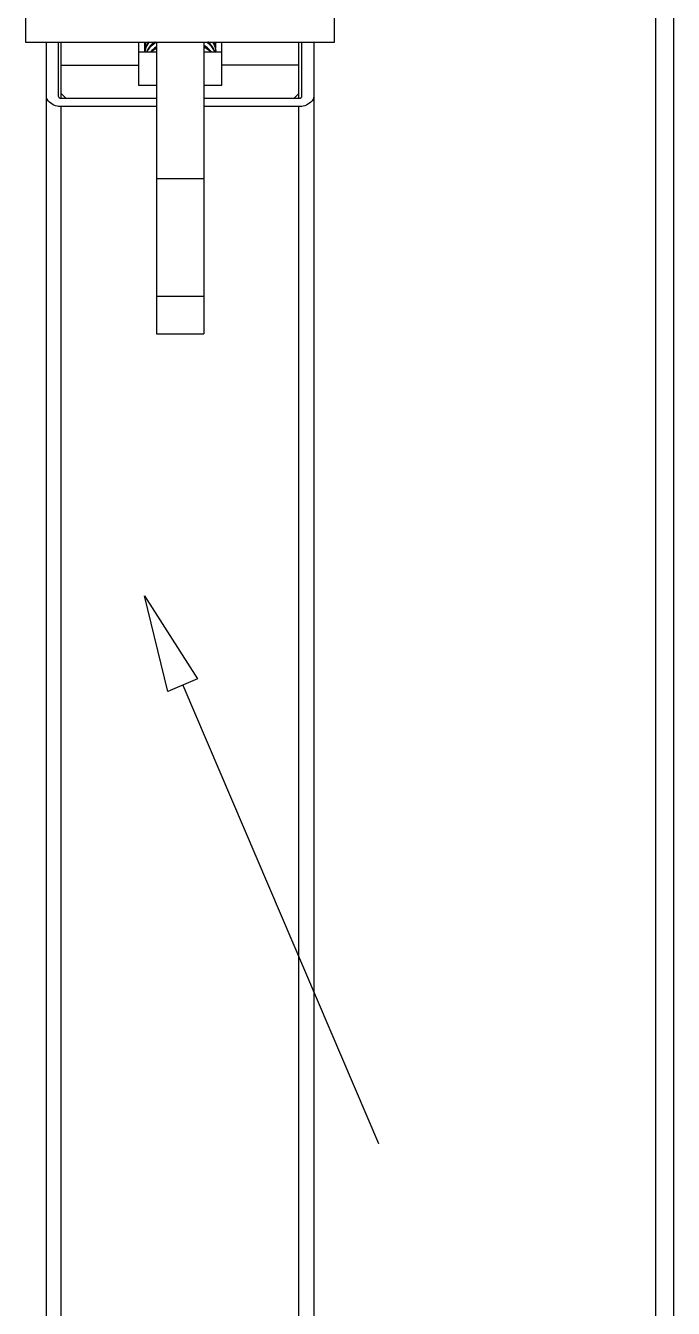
# Model space of a CAD drawing. Extents: x 1680110 to 2699828, y 269661 to 891349.
# Drawn here: x 2392208 to 2392704, y 718872 to 719854 of the extents above; entities that cross this region are included whole.
import ezdxf

# ---------------------------------------------------------------- set-up
doc = ezdxf.new("R2010")
doc.units = 0
doc.header["$LTSCALE"] = 1000
doc.header["$MEASUREMENT"] = 0
doc.layers.add('02___PRT_ALL_AXES', color=7, linetype='Continuous')

msp = doc.modelspace()

# ---------------------------------------------------------------- linework, layer by layer
at = {"color": 7, "linetype": 'Continuous'}
for p, q in [((2392690.35, 720771.01), (2392690.35, 717130.67)), ((2392704.01, 720771.01), (2392704.01, 717130.67)), ((2392207.7, 720243.79), (2392207.7, 719841.2)), ((2392444.48, 719841.2), (2392444.48, 720243.79)), ((2392207.7, 719841.2), (2392444.48, 719841.2)), ((2392223.64, 718321.44), (2392223.64, 719841.2)), ((2392232.75, 719841.2), (2392232.75, 719799.82)), ((2392235.02, 719798.21), (2392235.02, 719841.2)), ((2392294.22, 719841.2), (2392294.22, 719808.19)), ((2392307.88, 719841.2), (2392307.88, 719617.91)), ((2392344.3, 719841.2), (2392344.3, 719617.91)), ((2392357.96, 719808.19), (2392357.96, 719841.2)), ((2392417.16, 719798.21), (2392417.16, 719841.2)), ((2392419.43, 719799.82), (2392419.43, 719841.2)), ((2392428.54, 719841.2), (2392428.54, 718321.44)), ((2392344.43, 719833.69), (2392344.38, 719833.72)), ((2392235.02, 719823.38), (2392294.22, 719823.38)), ((2392417.16, 719823.38), (2392357.96, 719823.38)), ((2392235.02, 719798.21), (2392307.88, 719798.21)), ((2392344.3, 719798.21), (2392417.16, 719798.21)), ((2392235.02, 718319.73), (2392235.02, 719791.77)), ((2392307.88, 719791.77), (2392235.02, 719791.77)), ((2392417.16, 719791.77), (2392344.3, 719791.77)), ((2392417.16, 718319.73), (2392417.16, 719791.77)), ((2392307.88, 719736.77), (2392344.3, 719736.77)), ((2392307.88, 719646.62), (2392344.3, 719646.62)), ((2392307.88, 719617.91), (2392344.3, 719617.91))]:
    msp.add_line(p, q, dxfattribs=at)
for points in [[(2392232.75, 719799.82), (2392232.92, 719799.21), (2392233.41, 719798.68), (2392234.15, 719798.33), (2392235.02, 719798.21)], [(2392417.16, 719798.21), (2392418.03, 719798.33), (2392418.77, 719798.68), (2392419.26, 719799.21), (2392419.43, 719799.82)]]:
    msp.add_lwpolyline(points, dxfattribs=at)
at = {"color": 4}
msp.add_lwpolyline([(2392316.62, 719343.96), (2392298.75, 719417.31), (2392339.45, 719353.73)], close=True, dxfattribs=at)
msp.add_lwpolyline([(2392328.04, 719348.85), (2392478.07, 718998.12)], dxfattribs=at)
at = {"color": 4, "extrusion": (0, 1, 0), "elevation": 718998.12}
msp.add_lwpolyline([(-2392478.07, 0), (-2392477.89, 0)], dxfattribs=at)
at = {"color": 7, "linetype": 'Continuous'}
for centre, radius, start, end in [((2392313.48, 719840.78), 14.71, 178.36033, 179.99949), ((2392313.62, 719840.78), 14.85, 180.01727, 187.53234), ((2392313.62, 719836.91), 14.85, 172.48309, 179.98285), ((2392313.52, 719835.95), 14.75, 176.29033, 179.99666), ((2392313.73, 719835.93), 14.96, 170.62903, 176.28236), ((2392313.96, 719836.86), 15.2, 165.76482, 172.47479), ((2392314.16, 719835.86), 15.4, 162.48739, 170.60133), ((2392314.29, 719836.78), 15.53, 163.44154, 165.77288), ((2392314.72, 719835.69), 15.98, 159.73019, 162.50604), ((2392322.9, 719815.05), 26.99, 124.02442, 124.64592), ((2392331.21, 719815.6), 25.63, 58.28134, 59.06158), ((2392340.1, 719834.37), 13.32, 15.32286, 16.41137), ((2392340.35, 719834.44), 13.06, 8.82811, 15.33593), ((2392340.53, 719838.34), 12.88, 4.36639, 12.87893), ((2392340.72, 719838.37), 12.69, 351.18411, 359.97405), ((2392340.72, 719839.33), 12.68, 0.02402, 8.53532), ((2392340.82, 719838.36), 12.59, 0.00473, 4.33978), ((2392313.62, 719835.95), 14.85, 180.01722, 187.52353), ((2392313.73, 719832.07), 14.96, 172.48239, 173.99617), ((2392313.97, 719832.03), 15.2, 165.76443, 172.46566), ((2392314.17, 719831.02), 15.41, 162.48365, 170.23324), ((2392314.34, 719831.94), 15.59, 162.50519, 165.76879), ((2392340.72, 719834.5), 12.69, 0.02607, 8.82205), ((2392340.81, 719833.53), 12.6, 0.42748, 4.33875)]:
    msp.add_arc(centre, radius, start, end, dxfattribs=at)
for points in [[(2392301.76, 719841.24), (2392300.78, 719839.83), (2392299.99, 719838.26), (2392299.48, 719836.63)], [(2392299.48, 719835.66), (2392300.11, 719837.67), (2392301.16, 719839.56), (2392302.46, 719841.22)], [(2392307.56, 719837.26), (2392306.05, 719836.22), (2392304.64, 719835.01), (2392303.42, 719833.66)], [(2392352.88, 719838.14), (2392352.57, 719839.2), (2392352.11, 719840.24), (2392351.56, 719841.2)], [(2392304.37, 719833.68), (2392305.42, 719834.7), (2392306.58, 719835.63), (2392307.8, 719836.45)]]:
    msp.add_open_spline(points, degree=3, dxfattribs=at)
for points, knots in [([(2392306.39, 719841.23), (2392305.71, 719840.7), (2392303.22, 719838.56), (2392301.19, 719835.85), (2392300.19, 719833.65)], [0, 0, 0, 0, 0.264129, 1, 1, 1, 1]), ([(2392300.66, 719833.63), (2392301.05, 719834.36), (2392302.91, 719837.33), (2392305.56, 719839.76), (2392307.76, 719841.26)], [0, 0, 0, 0, 0.237509, 1, 1, 1, 1]), ([(2392350.11, 719833.66), (2392349.73, 719834.13), (2392348.06, 719836.01), (2392346.02, 719837.56), (2392344.38, 719838.55)], [0, 0, 0, 0, 0.238298, 1, 1, 1, 1]), ([(2392344.68, 719837.4), (2392345.12, 719837.13), (2392346.78, 719836.03), (2392348.31, 719834.72), (2392349.31, 719833.63)], [0, 0, 0, 0, 0.259883, 1, 1, 1, 1]), ([(2392346.21, 719841.2), (2392346.92, 719840.68), (2392349.46, 719838.61), (2392351.51, 719835.87), (2392352.42, 719833.65)], [0, 0, 0, 0, 0.268325, 1, 1, 1, 1]), ([(2392352.78, 719833.64), (2392352.55, 719834.34), (2392351.34, 719837.25), (2392349.22, 719839.72), (2392347.39, 719841.25)], [0, 0, 0, 0, 0.236582, 1, 1, 1, 1]), ([(2392350.94, 719841.23), (2392351.29, 719840.71), (2392352.52, 719838.65), (2392353.24, 719836.26), (2392353.37, 719834.49)], [0, 0, 0, 0, 0.260499, 1, 1, 1, 1]), ([(2392235.02, 719791.77), (2392233.56, 719791.77), (2392228.82, 719792.24), (2392223.64, 719796.41), (2392223.64, 719799.82)], [0, 0, 0, 0, 0.300361, 1, 1, 1, 1]), ([(2392428.54, 719799.82), (2392428.54, 719796.41), (2392423.36, 719792.24), (2392418.62, 719791.77), (2392417.16, 719791.77)], [0, 0, 0, 0, 0.699639, 1, 1, 1, 1])]:
    msp.add_open_spline(points, degree=3, knots=knots, dxfattribs=at)
at = {"layer": '02___PRT_ALL_AXES', "color": 7, "linetype": 'Continuous'}
for p, q in [((2392294.22, 719833.63), (2392307.88, 719833.63)), ((2392344.3, 719833.63), (2392357.96, 719833.63)), ((2392294.22, 719808.19), (2392307.88, 719808.19)), ((2392344.3, 719808.19), (2392357.96, 719808.19)), ((2392238.62, 719798.21), (2392235.02, 719801.85)), ((2392417.16, 719801.85), (2392413.55, 719798.21))]:
    msp.add_line(p, q, dxfattribs=at)

doc.saveas('drawing.dxf')
